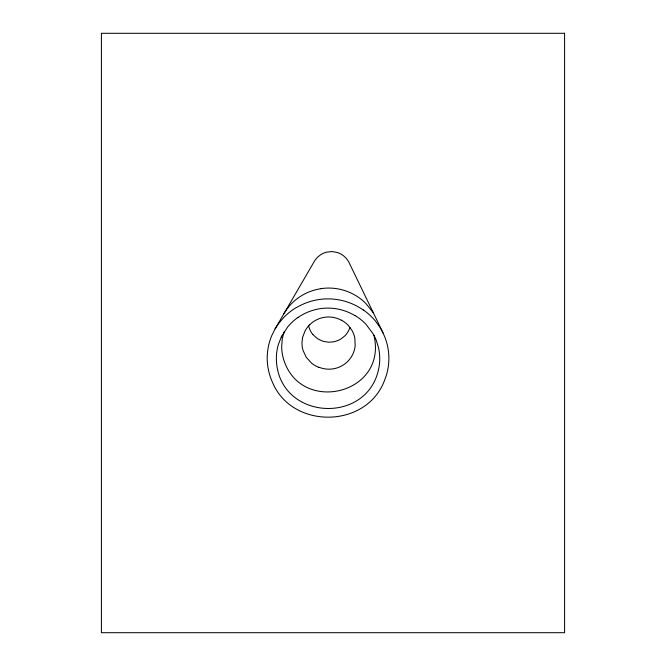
<?xml version="1.0" encoding="UTF-8"?>
<svg xmlns="http://www.w3.org/2000/svg" width="666" height="666" viewBox="0 0 666 666"><rect width="100%" height="100%" fill="white"/><g stroke="black" fill="none" stroke-linecap="round" stroke-linejoin="round"><path stroke-width="1" d="M281.718 336.047L278.43 344.239A50.841 50.841 0 0 0 276.373 359.915C278.788 422.244 372.394 425.716 379.487 363.769A50.832 50.832 0 0 0 378.613 348.002L376.382 340.642A50.125 50.125 0 0 0 373.151 333.891L366.042 324.359A53.688 53.688 0 0 0 356.468 316.408L354.953 315.459M284.024 331.976L282.218 339.136L281.676 346.57A47.219 47.219 0 0 0 282.825 356.46C297.652 415.792 388.028 395.196 373.967 335.364M281.219 337.063L287.579 327.064A53.18 53.18 0 0 1 296.52 318.49L297.96 317.432M383.075 332.95L348.568 261.555L346.278 258.325L343.331 255.619A20.721 20.721 0 0 0 337.387 252.522L332.118 251.557L326.79 252.106A20.688 20.688 0 0 0 320.629 254.745L317.491 257.218L314.96 260.264L275.108 328.879L271.678 335.764A59.124 59.124 0 0 0 267.299 355.053L267.224 357.051A56.119 56.119 0 0 0 267.424 363.053A59.232 59.232 0 0 0 272.361 382.051C291.883 429.645 366.7 428.688 384.573 380.269A57.917 57.917 0 0 0 383.017 332.983L380.294 327.805L375.582 321.237A62.829 62.829 0 0 0 365.085 311.172L363.395 309.931M275.108 328.879L278.28 323.951L283.483 317.749A62.887 62.887 0 0 1 294.73 308.5L296.512 307.392M318.689 367.366L316.517 366.367A28.954 28.954 0 0 1 311.53 363.112L306.21 357.276L303.047 350.416A26.673 26.673 0 0 1 301.981 342.565L302.605 337.379L305.028 330.944A27.289 27.289 0 0 1 309.723 324.675M312.878 334.482L316.358 337.754A22.586 22.586 0 0 0 323.917 341.475L328.696 342.216L333.516 341.833A22.577 22.577 0 0 0 341.342 338.694L345.055 335.697A21.395 21.395 0 0 0 349.95 327.414M373.31 312.737L365.717 303.338A52.514 52.514 0 0 0 321.112 288.611M298.018 317.507A52.231 52.231 0 0 1 354.878 315.584M296.586 307.509A61.472 61.472 0 0 1 363.311 310.04M341.491 320.196A27.789 27.789 0 0 1 348.493 325.657L351.839 330.194A25.799 25.799 0 0 1 354.828 338.095L355.169 345.837A27.797 27.797 0 0 1 353.455 352.697L352.497 354.87A26.482 26.482 0 0 1 318.781 367.149M309.757 324.7A26.748 26.748 0 0 1 341.442 320.288M283.941 313.653A50.782 50.782 0 0 1 287.912 307.8M287.87 307.767A51.815 51.815 0 0 1 321.12 288.686M312.837 334.515A21.395 21.395 0 0 1 308.608 325.849M564.585 33.3L101.415 33.3L101.415 632.7L564.585 632.7L564.585 33.3"/></g></svg>
